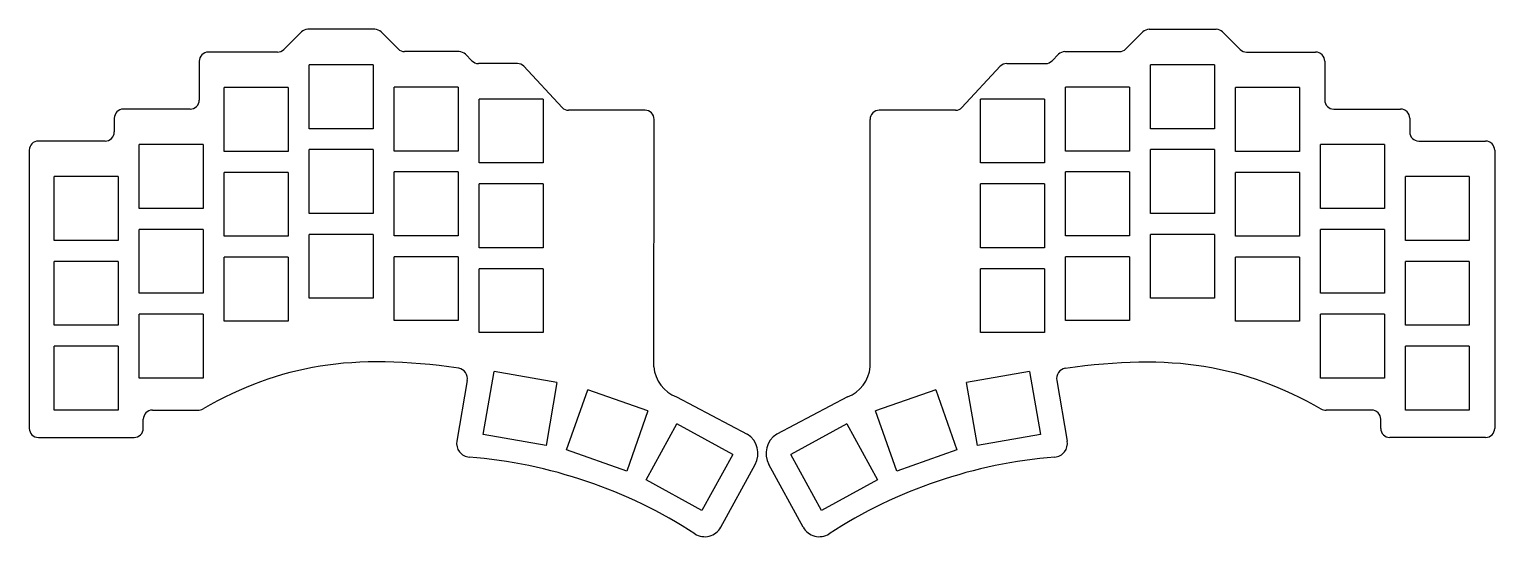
# Model space of a CAD drawing. Extents: x 44 to 365, y -166 to -55.
import ezdxf

# ---------------------------------------------------------------- set-up
doc = ezdxf.new("R2010")
doc.units = 0
doc.layers.add('BLACK', color=7, linetype='CONTINUOUS')

msp = doc.modelspace()

# ---------------------------------------------------------------- linework, layer by layer
at = {"layer": 'BLACK', "linetype": 'CONTINUOUS'}
for p, q in [((103.254007, -55.354274), (99.425576, -59.182704)), ((119.353499, -54.768489), (104.668219, -54.768489)), ((124.496141, -59.082702), (120.767716, -55.354277)), ((284.085578, -59.082701), (287.814003, -55.354276)), ((289.22822, -54.768488), (303.9135, -54.768488)), ((305.327712, -55.354273), (309.156143, -59.182703)), ((98.011367, -59.768489), (82.870858, -59.768489)), ((137.84243, -59.668489), (125.910355, -59.668489)), ((140.685073, -61.682702), (139.256647, -60.254276)), ((267.896646, -61.682701), (269.325072, -60.254275)), ((270.739289, -59.668488), (282.671364, -59.668488)), ((310.570352, -59.768488), (325.710861, -59.768488)), ((80.87086, -61.768488), (80.87086, -70.268487)), ((104.9795, -76.5545), (104.9795, -62.5545)), ((118.9795, -62.5545), (104.9795, -62.5545)), ((118.9795, -62.5545), (118.9795, -76.5545)), ((150.65839, -62.265336), (142.099287, -62.268489)), ((152.072603, -62.851122), (160.458654, -71.946455)), ((248.156346, -71.946455), (256.555851, -62.862738)), ((257.970064, -62.276952), (266.482432, -62.268488)), ((289.5075, -76.555), (289.5075, -62.555)), ((303.5075, -62.555), (289.5075, -62.555)), ((303.5075, -62.555), (303.5075, -76.555)), ((327.710859, -61.768487), (327.710859, -70.268486)), ((123.6195, -81.4545), (123.6195, -67.4545)), ((137.6195, -67.4545), (123.6195, -67.4545)), ((137.6195, -67.4545), (137.6195, -81.4545)), ((270.8675, -81.455), (270.8675, -67.455)), ((284.8675, -67.455), (270.8675, -67.455)), ((284.8675, -67.455), (284.8675, -81.455)), ((86.3395, -81.5545), (86.3395, -67.5545)), ((100.3395, -67.5545), (86.3395, -67.5545)), ((100.3395, -67.5545), (100.3395, -81.5545)), ((142.2595, -84.0545), (142.2595, -70.0545)), ((156.2595, -70.0545), (142.2595, -70.0545)), ((156.2595, -70.0545), (156.2595, -84.0545)), ((252.2205, -84.06), (252.2205, -70.06)), ((266.2205, -70.06), (252.2205, -70.06)), ((266.2205, -70.06), (266.2205, -84.06)), ((308.1475, -81.555), (308.1475, -67.555)), ((322.1475, -67.555), (308.1475, -67.555)), ((322.1475, -67.555), (322.1475, -81.555)), ((78.870857, -72.268489), (64.230858, -72.268489)), ((178.632868, -72.513601), (161.872867, -72.532241)), ((246.742133, -72.532241), (229.995586, -72.525217)), ((329.710862, -72.268488), (344.350861, -72.268488)), ((62.23086, -74.268488), (62.23086, -77.268487)), ((118.9795, -76.5545), (104.9795, -76.5545)), ((180.59086, -128.768489), (180.632867, -74.5136)), ((227.990859, -128.768488), (227.995587, -74.525216)), ((303.5075, -76.555), (289.5075, -76.555)), ((346.350859, -74.268487), (346.350859, -77.268486)), ((60.230857, -79.268489), (45.590858, -79.268489)), ((67.6995, -94.0545), (67.6995, -80.0545)), ((81.6995, -80.0545), (67.6995, -80.0545)), ((81.6995, -80.0545), (81.6995, -94.0545)), ((326.7875, -94.055), (326.7875, -80.055)), ((340.7875, -80.055), (326.7875, -80.055)), ((340.7875, -80.055), (340.7875, -94.055)), ((348.350862, -79.268488), (362.990861, -79.268488)), ((43.59086, -81.268488), (43.59086, -142.268492)), ((100.3395, -81.5545), (86.3395, -81.5545)), ((104.9795, -95.1545), (104.9795, -81.1545)), ((118.9795, -81.1545), (104.9795, -81.1545)), ((118.9795, -81.1545), (118.9795, -95.1545)), ((137.6195, -81.4545), (123.6195, -81.4545)), ((284.8675, -81.455), (270.8675, -81.455)), ((289.5075, -95.155), (289.5075, -81.155)), ((303.5075, -81.155), (289.5075, -81.155)), ((303.5075, -81.155), (303.5075, -95.155)), ((322.1475, -81.555), (308.1475, -81.555)), ((364.990859, -81.268487), (364.990859, -142.268491)), ((86.3395, -100.1545), (86.3395, -86.1545)), ((100.3395, -86.1545), (86.3395, -86.1545)), ((100.3395, -86.1545), (100.3395, -100.1545)), ((123.6195, -100.0545), (123.6195, -86.0545)), ((137.6195, -86.0545), (123.6195, -86.0545)), ((137.6195, -86.0545), (137.6195, -100.0545)), ((156.2595, -84.0545), (142.2595, -84.0545)), ((266.2205, -84.06), (252.2205, -84.06)), ((270.8675, -100.055), (270.8675, -86.055)), ((284.8675, -86.055), (270.8675, -86.055)), ((284.8675, -86.055), (284.8675, -100.055)), ((308.1475, -100.155), (308.1475, -86.155)), ((322.1475, -86.155), (308.1475, -86.155)), ((322.1475, -86.155), (322.1475, -100.155)), ((49.0595, -101.0545), (49.0595, -87.0545)), ((63.0595, -87.0545), (49.0595, -87.0545)), ((63.0595, -87.0545), (63.0595, -101.0545)), ((142.2595, -102.6545), (142.2595, -88.6545)), ((156.2595, -88.6545), (142.2595, -88.6545)), ((156.2595, -88.6545), (156.2595, -102.6545)), ((252.2275, -102.655), (252.2275, -88.655)), ((266.2275, -88.655), (252.2275, -88.655)), ((266.2275, -88.655), (266.2275, -102.655)), ((345.4275, -101.055), (345.4275, -87.055)), ((359.4275, -87.055), (345.4275, -87.055)), ((359.4275, -87.055), (359.4275, -101.055)), ((81.6995, -94.0545), (67.6995, -94.0545)), ((118.9795, -95.1545), (104.9795, -95.1545)), ((303.5075, -95.155), (289.5075, -95.155)), ((340.7875, -94.055), (326.7875, -94.055)), ((67.6995, -112.6545), (67.6995, -98.6545)), ((81.6995, -98.6545), (67.6995, -98.6545)), ((81.6995, -98.6545), (81.6995, -112.6545)), ((326.7875, -112.655), (326.7875, -98.655)), ((340.7875, -98.655), (326.7875, -98.655)), ((340.7875, -98.655), (340.7875, -112.655)), ((63.0595, -101.0545), (49.0595, -101.0545)), ((100.3395, -100.1545), (86.3395, -100.1545)), ((104.9795, -113.7545), (104.9795, -99.7545)), ((118.9795, -99.7545), (104.9795, -99.7545)), ((118.9795, -99.7545), (118.9795, -113.7545)), ((137.6195, -100.0545), (123.6195, -100.0545)), ((156.2595, -102.6545), (142.2595, -102.6545)), ((266.2275, -102.655), (252.2275, -102.655)), ((284.8675, -100.055), (270.8675, -100.055)), ((289.5075, -113.755), (289.5075, -99.755)), ((303.5075, -99.755), (289.5075, -99.755)), ((303.5075, -99.755), (303.5075, -113.755)), ((322.1475, -100.155), (308.1475, -100.155)), ((359.4275, -101.055), (345.4275, -101.055)), ((49.0595, -119.6545), (49.0595, -105.6545)), ((63.0595, -105.6545), (49.0595, -105.6545)), ((63.0595, -105.6545), (63.0595, -119.6545)), ((86.3395, -118.7545), (86.3395, -104.7545)), ((100.3395, -104.7545), (86.3395, -104.7545)), ((100.3395, -104.7545), (100.3395, -118.7545)), ((123.6195, -118.6545), (123.6195, -104.6545)), ((137.6195, -104.6545), (123.6195, -104.6545)), ((137.6195, -104.6545), (137.6195, -118.6545)), ((270.8675, -118.655), (270.8675, -104.655)), ((284.8675, -104.655), (270.8675, -104.655)), ((284.8675, -104.655), (284.8675, -118.655)), ((308.1475, -118.755), (308.1475, -104.755)), ((322.1475, -104.755), (308.1475, -104.755)), ((322.1475, -104.755), (322.1475, -118.755)), ((345.4275, -119.655), (345.4275, -105.655)), ((359.4275, -105.655), (345.4275, -105.655)), ((359.4275, -105.655), (359.4275, -119.655)), ((142.2595, -121.2545), (142.2595, -107.2545)), ((156.2595, -107.2545), (142.2595, -107.2545)), ((156.2595, -107.2545), (156.2595, -121.2545)), ((252.2275, -121.255), (252.2275, -107.255)), ((266.2275, -107.255), (252.2275, -107.255)), ((266.2275, -107.255), (266.2275, -121.255)), ((81.6995, -112.6545), (67.6995, -112.6545)), ((118.9795, -113.7545), (104.9795, -113.7545)), ((303.5075, -113.755), (289.5075, -113.755)), ((340.7875, -112.655), (326.7875, -112.655)), ((67.6995, -131.2545), (67.6995, -117.2545)), ((81.6995, -117.2545), (67.6995, -117.2545)), ((81.6995, -117.2545), (81.6995, -131.2545)), ((100.3395, -118.7545), (86.3395, -118.7545)), ((137.6195, -118.6545), (123.6195, -118.6545)), ((284.8675, -118.655), (270.8675, -118.655)), ((322.1475, -118.755), (308.1475, -118.755)), ((326.7875, -131.255), (326.7875, -117.255)), ((340.7875, -117.255), (326.7875, -117.255)), ((340.7875, -117.255), (340.7875, -131.255)), ((63.0595, -119.6545), (49.0595, -119.6545)), ((156.2595, -121.2545), (142.2595, -121.2545)), ((266.2275, -121.255), (252.2275, -121.255)), ((359.4275, -119.655), (345.4275, -119.655)), ((49.0595, -138.2545), (49.0595, -124.2545)), ((63.0595, -124.2545), (49.0595, -124.2545)), ((63.0595, -124.2545), (63.0595, -138.2545)), ((345.4275, -138.255), (345.4275, -124.255)), ((359.4275, -124.255), (345.4275, -124.255)), ((359.4275, -124.255), (359.4275, -138.255)), ((109.077245, -128.39652), (107.378692, -128.645869)), ((110.795739, -128.185046), (109.077245, -128.39652)), ((112.535653, -128.011183), (110.795739, -128.185046)), ((114.298463, -127.874666), (112.535653, -128.011183)), ((116.085647, -127.775227), (114.298463, -127.874666)), ((117.898681, -127.712602), (116.085647, -127.775227)), ((119.739042, -127.686524), (117.898681, -127.712602)), ((121.608209, -127.696729), (119.739042, -127.686524)), ((123.507657, -127.742951), (121.608209, -127.696729)), ((125.438865, -127.824924), (123.507657, -127.742951)), ((127.403308, -127.942382), (125.438865, -127.824924)), ((129.402465, -128.09506), (127.403308, -127.942382)), ((131.437813, -128.282692), (129.402465, -128.09506)), ((133.510828, -128.505012), (131.437813, -128.282692)), ((135.622988, -128.761756), (133.510828, -128.505012)), ((272.95873, -128.761755), (275.07089, -128.505011)), ((275.07089, -128.505011), (277.143905, -128.282691)), ((277.143905, -128.282691), (279.179253, -128.095059)), ((279.179253, -128.095059), (281.17841, -127.942381)), ((281.17841, -127.942381), (283.142853, -127.824923)), ((283.142853, -127.824923), (285.074061, -127.74295)), ((285.074061, -127.74295), (286.973509, -127.696728)), ((286.973509, -127.696728), (288.842676, -127.686524)), ((288.842676, -127.686524), (290.683037, -127.712601)), ((290.683037, -127.712601), (292.496071, -127.775226)), ((292.496071, -127.775226), (294.283254, -127.874665)), ((294.283254, -127.874665), (296.046064, -128.011183)), ((296.046064, -128.011183), (297.785978, -128.185046)), ((297.785978, -128.185046), (299.504473, -128.39652)), ((299.504473, -128.39652), (301.203025, -128.645869)), ((81.6995, -131.2545), (67.6995, -131.2545)), ((95.923119, -131.474158), (94.330925, -132.036079)), ((97.523437, -130.952238), (95.923119, -131.474158)), ((99.133358, -130.470054), (97.523437, -130.952238)), ((100.754358, -130.02734), (99.133358, -130.470054)), ((102.387914, -129.62383), (100.754358, -130.02734)), ((104.035504, -129.259258), (102.387914, -129.62383)), ((105.698604, -128.93336), (104.035504, -129.259258)), ((107.378692, -128.645869), (105.698604, -128.93336)), ((137.775771, -129.052657), (135.622988, -128.761756)), ((143.137568, -143.616152), (145.527727, -129.821689)), ((159.32219, -132.211848), (145.527727, -129.821689)), ((262.959049, -129.821744), (249.164586, -132.211903)), ((262.959049, -129.821744), (265.349208, -143.616207)), ((270.805948, -129.052656), (272.95873, -128.761755)), ((301.203025, -128.645869), (302.883113, -128.933361)), ((302.883113, -128.933361), (304.546213, -129.259259)), ((304.546213, -129.259259), (306.193802, -129.623831)), ((306.193802, -129.623831), (307.827359, -130.027342)), ((307.827359, -130.027342), (309.448358, -130.470056)), ((309.448358, -130.470056), (311.058279, -130.952241)), ((311.058279, -130.952241), (312.658598, -131.474161)), ((312.658598, -131.474161), (314.250791, -132.036083)), ((340.7875, -131.255), (326.7875, -131.255)), ((88.013854, -134.689087), (86.440127, -135.454998)), ((89.58832, -133.964505), (88.013854, -134.689087)), ((91.165002, -133.280987), (89.58832, -133.964505)), ((92.745378, -132.638267), (91.165002, -133.280987)), ((94.330925, -132.036079), (92.745378, -132.638267)), ((139.651139, -131.796005), (137.352603, -145.06004)), ((159.32219, -132.211848), (156.932031, -146.006311)), ((161.427425, -147.012335), (166.061544, -133.801546)), ((179.272333, -138.435665), (166.061544, -133.801546)), ((242.425225, -133.802458), (229.214436, -138.436577)), ((242.425225, -133.802458), (247.059344, -147.013247)), ((251.554745, -146.006366), (249.164586, -132.211903)), ((268.93058, -131.796004), (271.229116, -145.060039)), ((314.250791, -132.036083), (315.836337, -132.638271)), ((315.836337, -132.638271), (317.416713, -133.280992)), ((317.416713, -133.280992), (318.993395, -133.964511)), ((318.993395, -133.964511), (320.567861, -134.689093)), ((320.567861, -134.689093), (322.141587, -135.455005)), ((83.288982, -137.111871), (81.70861, -138.003364)), ((84.865662, -136.262504), (83.288982, -137.111871)), ((86.440127, -135.454998), (84.865662, -136.262504)), ((185.562663, -135.347205), (201.066335, -143.532062)), ((223.019056, -135.347204), (207.515384, -143.532061)), ((322.141587, -135.455005), (323.716052, -136.262512)), ((323.716052, -136.262512), (325.292732, -137.11188)), ((325.292732, -137.11188), (326.873104, -138.003374)), ((63.0595, -138.2545), (49.0595, -138.2545)), ((68.590861, -142.268487), (68.59086, -140.268489)), ((70.59086, -138.268489), (80.588219, -138.268489)), ((179.272333, -138.435665), (174.638214, -151.646454)), ((178.851633, -153.530893), (185.602607, -141.266133)), ((197.867367, -148.017107), (185.602607, -141.266133)), ((222.883893, -141.267383), (210.619133, -148.018357)), ((222.883893, -141.267383), (229.634867, -153.532143)), ((233.848555, -151.647366), (229.214436, -138.436577)), ((337.990859, -138.268488), (327.9935, -138.268488)), ((339.990858, -142.268486), (339.990859, -140.268488)), ((359.4275, -138.255), (345.4275, -138.255)), ((45.590859, -144.26849), (66.590858, -144.26849)), ((156.932031, -146.006311), (143.137568, -143.616152)), ((265.349208, -143.616207), (251.554745, -146.006366)), ((362.99086, -144.268489), (341.990861, -144.268489)), ((174.638214, -151.646454), (161.427425, -147.012335)), ((247.059344, -147.013247), (233.848555, -151.647366)), ((197.867367, -148.017107), (191.116393, -160.281867)), ((195.259887, -163.946876), (202.807501, -150.180001)), ((213.321832, -163.946875), (205.774218, -150.18)), ((217.370107, -160.283117), (210.619133, -148.018357)), ((191.116393, -160.281867), (178.851633, -153.530893)), ((229.634867, -153.532143), (217.370107, -160.283117))]:
    msp.add_line(p, q, dxfattribs=at)
at = {"layer": 'BLACK'}
for centre, radius, start, end in [((104.6681, -56.7683), 1.999782, 89.99659058, 135.00135737), ((119.3534, -56.7687), 2.000211, 45.00216727, 89.99716416), ((289.2282, -56.7685), 1.999996, 89.99942705, 134.99945306), ((303.9133, -56.7689), 2.000411, 45.00435434, 89.9942716), ((82.8709, -61.7685), 2.00004, 90.0012032, 179.99965623), ((98.0114, -57.7685), 1.999967, -90.00094539, -45.00056721), ((125.9104, -57.6685), 1.999989, -135.00115464, -90.00128916), ((137.8425, -61.6684), 1.999911, 44.99953406, 90.00200544), ((270.7394, -61.6687), 2.00023, 90.00317958, 134.99803529), ((282.6714, -57.6685), 1.999966, -90.00103133, -45.00046592), ((310.5703, -57.7686), 1.999888, -135.00109395, -89.99851023), ((325.7109, -61.7684), 1.999912, -0.00249242, 90.00111732), ((142.0992, -60.2686), 1.999889, -135.00050646, -89.9975075), ((150.6585, -64.2652), 1.999864, 44.99949353, 90.00315148), ((257.97, -64.2768), 1.999847, 89.9981664, 135.0017625), ((266.4824, -60.2684), 2.000085, -89.99908331, -45.00111409), ((78.8709, -70.2685), 1.99996, -90.00123187, 0.00037243), ((329.7109, -70.2684), 2.000088, -179.99753633, -90.00108857), ((64.2309, -74.2685), 2.00004, 90.0012032, 179.99965623), ((161.8729, -70.5322), 2.000041, -134.99981769, -90.00094536), ((178.6329, -74.5136), 1.999999, 0, 90.00091673), ((229.9956, -74.5252), 2.000013, -269.99959893, -179.99954164), ((246.7421, -70.5322), 2.000052, -89.99905464, -45.00018231), ((344.3509, -74.2684), 1.999912, -0.00249242, 90.00111732), ((45.5909, -81.2685), 2.00004, 90.0012032, 179.99965623), ((60.2309, -77.2685), 1.99996, -90.00123187, 0.00037243), ((348.3509, -77.2684), 2.000088, -179.99753633, -90.00108857), ((362.991, -81.2683), 1.999812, -0.00535753, 90.00398243), ((137.3314, -131.3691), 2.358681, -10.42755749, 79.14068431), ((188.0909, -128.2685), 7.516651, -176.18602911, -109.65474341), ((220.4909, -128.2685), 7.516606, -70.34583548, -3.81400436), ((271.2503, -131.3691), 2.358674, -259.14114216, -169.57238287), ((80.5881, -135.7681), 2.50039, -89.99727315, -63.37596257), ((327.9933, -135.7694), 2.499089, -116.63085552, -89.99541467), ((70.5909, -140.2685), 2.000039, 90.00114591, 179.99965623), ((337.9909, -140.2684), 1.999912, -0.00249242, 90.00117462), ((45.5909, -142.2685), 1.99999, -180.00022918, -90.00117457), ((66.5909, -142.2685), 1.99996, -90.00120322, 0.00037243), ((198.4231, -147.7763), 5.000025, -28.7332807, 58.08609303), ((210.1585, -147.7763), 4.999969, -238.08725662, -151.2660738), ((341.9909, -142.2684), 2.000089, -179.99753633, -90.00111722), ((362.9909, -142.2685), 1.999959, -90.00114592, 0.00025784), ((140.3086, -145.5723), 2.999983, -189.83144108, -94.65113282), ((268.2732, -145.5723), 2.999975, -85.35040754, 9.83172405), ((131.3718, -255.444), 107.234571, 57.12401364, 85.34991225), ((277.21004, -255.44436), 107.234939, 94.65013655, 122.87593596), ((191.7524, -162.0238), 4.000086, -122.87463687, -28.73496488), ((216.8293, -162.024), 3.999936, -151.26742885, -57.12357173)]:
    msp.add_arc(centre, radius, start, end, dxfattribs=at)

doc.saveas('drawing.dxf')
